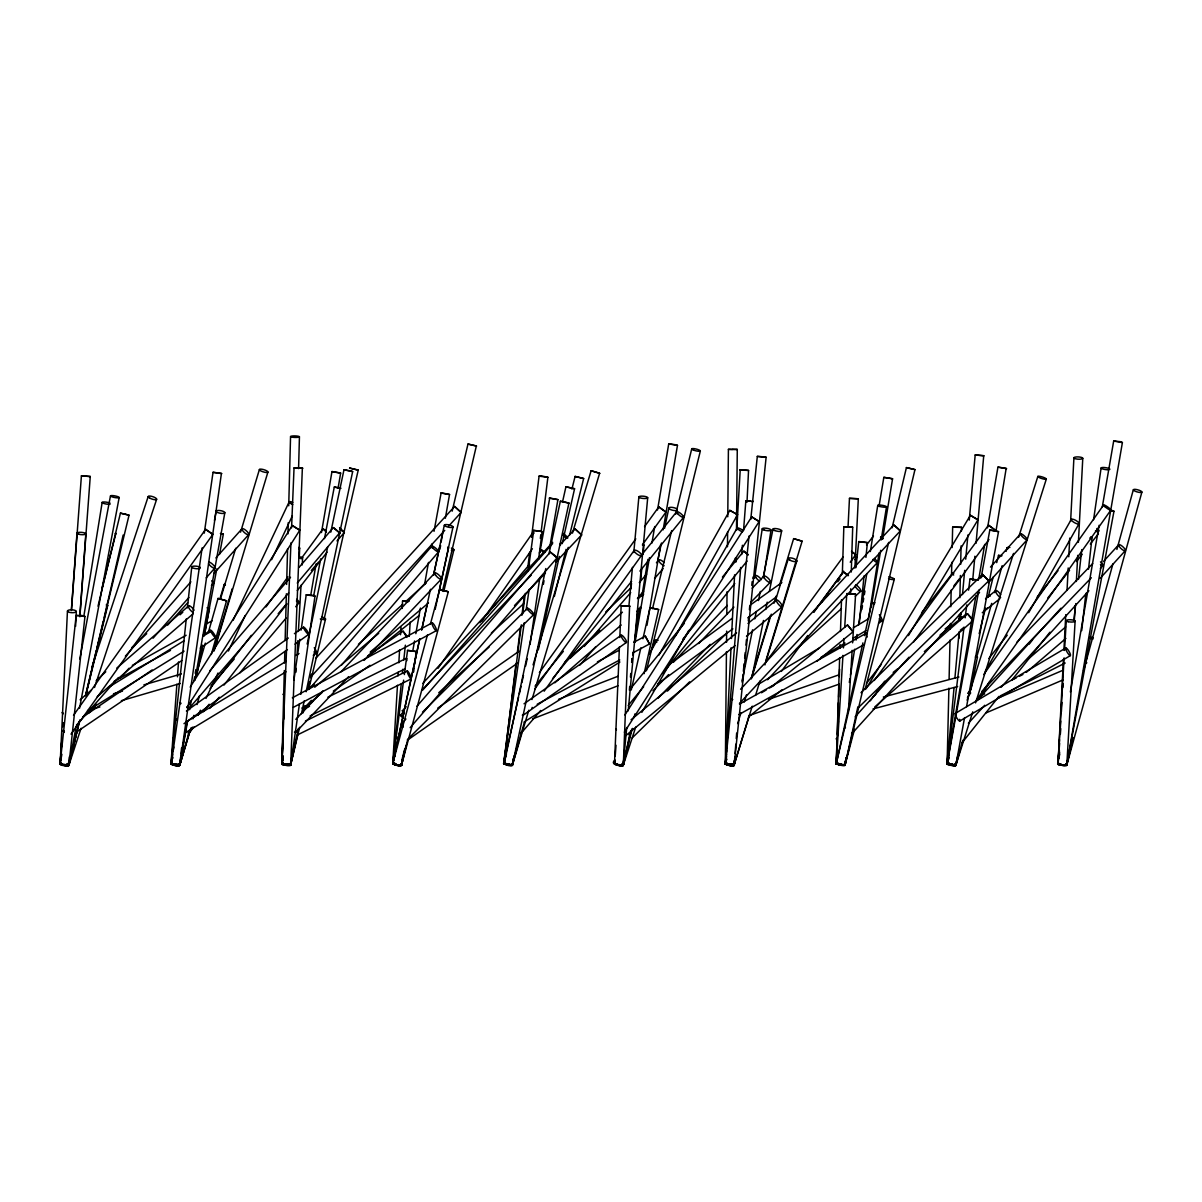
<?xml version="1.0" encoding="UTF-8"?>
<svg xmlns="http://www.w3.org/2000/svg" width="1202" height="1202" viewBox="0 0 1202 1202"><rect width="100%" height="100%" fill="white"/><g stroke="black" fill="none" stroke-linecap="round" stroke-linejoin="round"><path stroke-width="1.5" d="M665.983 512.082L658.786 506.898L665.983 512.082L642.98 544.01M727.946 764.262L725.362 764.172L726.444 651.724M726.534 642.349L726.654 631.11M726.819 614.237L727.03 591.76M727.465 546.775L727.616 531.795M727.766 516.8L728.412 449.338L732.844 449.458M736.195 561.86L736.225 558.104M736.495 530.007L737.277 449.428M406.892 637.406L403.016 631.155L407.343 636.459M948.889 688.205L947.116 764.096L951.233 764.833M949.099 678.95L950.016 640.08M950.271 628.977L950.391 623.417M950.782 606.755L951.173 590.092M951.518 575.292L951.819 562.326M952.164 547.526L952.66 527.107L961.51 527.362L952.66 527.197M958.926 638.427L959.046 632.868M959.346 619.916L959.481 614.357M959.872 597.71L960.383 575.488M960.653 564.384L961.089 545.873M961.435 531.059L961.51 527.362M284.333 670.506L281.854 764.081L285.52 764.682M284.543 663.023L284.844 651.8M285.129 640.561L286.376 593.773M286.632 584.412L287.579 548.848M287.969 533.883L288.27 522.66M288.72 505.802L290.553 436.566M290.824 760.581L290.719 764.457L290.929 760.761M298.577 468.6L299.433 436.792A4.432 0.766 1.5 0 0 293.063 435.935A4.432 0.766 1.5 0 0 292.507 437.243A4.432 0.766 1.5 0 0 299.418 436.837M972.193 619.646L967.43 613.741L972.899 619.571M840.664 764.818L836.231 764.051L839.642 657.629M839.943 648.284L840.063 644.557M840.483 631.486L841.505 599.738M842.347 573.594L843.834 526.912L852.699 527.197L851.271 572.017M850.55 594.419L850.731 588.815M178.542 764.622L179.654 765.464L189.871 729.629M218.043 598.431L226.577 600.82L218.043 598.431L208.367 632.387M914.992 469.621L906.383 467.578L914.962 469.621L844.991 765.223L836.246 764.066L837.163 737.998M837.298 734.287L838.41 702.659M838.605 697.07L839.071 684.058M839.342 676.606L839.597 669.168M427.506 634.776L392.874 763.045L398.193 765.163L401.423 765.404L448.256 591.925L447.52 591.294L439.722 589.566L430.436 623.943M439.722 589.566L448.256 591.925M290.959 542.838L281.854 764.021L290.719 764.457L285.655 763.871M291.575 527.843L294.039 467.863L302.363 468.059L290.704 764.412L290.869 760.641M283.086 734.197L281.854 764.036L287.999 764.983M283.702 719.292L284.243 706.235M299.298 557.443L299.674 548.112M619.811 637.511L621.149 605.883L629.608 605.988L623.342 764.382L620.457 764.818L614.477 764.021L619.421 646.811M61.873 764.397L60.145 763.946L67.447 611.052M60.641 763.691L68.784 765.283L67.853 764.727L68.935 764.622L69.325 756.929M75.591 626.347L76.312 611.427A4.432 1.442 2.8 0 0 69.941 609.865A4.432 1.442 2.8 0 0 69.4 612.329A4.432 1.442 2.8 0 0 76.297 611.533M505.14 763.841L512.337 765.238L503.803 763.03L506.448 754.03M591.114 470.733L599.618 473.272L591.114 470.733L572.483 533.087M731.011 647.878L725.362 763.991L729.163 764.772M731.477 638.517L734.572 574.841M735.218 561.74L735.399 557.998M736.766 529.902L740.222 469.712L748.545 470.403L746.998 502.241M725.407 764.141L726.248 764.126A4.432 1.202 11.5 0 0 731.883 765.674A4.432 1.202 11.5 0 0 733.866 764.532L734.407 760.671M837.118 763.721L836.231 764.051L837.178 745.27M837.644 735.924L838.38 720.96M848.071 526.401L849.468 498.349L858.318 498.77L854.877 568.005M1063.424 659.447L1058 763.991L1060.87 764.577M1063.92 650.117L1065.768 614.643M1067.03 590.377L1068.187 567.975M1068.773 556.781L1069.735 538.105M1070.621 521.307L1073.912 457.842M1067.045 760.686L1066.835 764.517A4.432 0.856 6.3 0 1 1066.79 764.788L1113.969 511.271L1110.092 511.286M1074.333 620.683L1075.099 605.748M1076.361 581.483L1077.728 555.339M1078.404 542.282L1082.777 458.278A4.432 1.127 3 0 0 1076.406 456.94A4.432 1.127 3 0 0 1075.865 458.879A4.432 1.127 3 0 0 1082.762 458.353M283.026 743.632L281.899 764.021L282.966 756.163M296.038 672.083L296.248 668.387M296.999 655.466L297.841 640.681M298.381 631.441L301.041 585.254M302.213 564.94L302.634 557.518L298.847 556.857M1064.116 657.885L1058 763.961L1059.563 739.681M1064.536 650.432L1066.264 620.653M1075.114 621.133L1066.835 764.442L1067.091 760.761M219.996 598.686L224.233 584.397L225.405 584.277M396.134 764.607L392.738 763.946L397.471 685.275M398.042 675.915L398.268 672.158M398.824 662.798L399.62 649.696M400.521 634.701L400.972 627.219M402.099 608.482L402.565 600.955L409.371 601.015M409.371 635.227L410.167 622.125M840.964 764.337L836.246 764.006L845.006 765.103L836.246 764.051L842.963 655.375M843.428 647.893L843.999 638.532M844.706 627.309L846.779 593.623L855.599 594.149L852.624 642.83M837.193 762.729A4.432 0.977 14.8 0 0 837.674 764.172A4.432 0.977 14.8 0 0 843.293 765.659A4.432 0.977 14.8 0 0 844.405 764.652L845.322 760.731M848.462 710.202L852.158 650.312M1059.924 734.091L1060.765 721.05M1061.366 711.719L1061.967 702.404M1062.929 687.484L1063.169 683.758M947.732 754.601L947.131 764.051L952.45 764.547M60.656 756.464L60.145 763.946M60.926 752.737L61.873 739.711M62.835 726.699L63.105 722.973M71.399 609.489L76.988 533.207M79.843 615.664L85.838 533.808M60.656 756.404L60.1 763.886L76.147 615.484L81.796 615.454L84.966 616.416L68.935 764.667L67.177 763.946M60.941 752.662L61.903 739.561M62.88 726.474L63.15 722.733M71.444 610.526L81.405 475.872L90.255 476.518L81.405 475.872M79.873 616.776L90.255 476.518M176.889 684.238L170.984 763.886L173.569 764.682M177.43 676.816L178.527 662.001M180.601 757.2L179.729 764.652L180.105 760.821M740.657 567.479L725.362 763.991L734.152 764.712L735.323 757.5M741.664 554.513L742.385 545.257M743.542 530.428L745.841 500.783L750.273 501.084M750.769 519.324L757.32 456.369L765.283 456.955L766.125 457.256L734.197 764.667L734.798 757.14M735.083 753.429L735.804 744.173M736.24 738.614L736.661 733.055M1059.608 743.482L1058 763.856L1060.87 764.187M1060.344 734.227L1060.78 728.667M614.522 763.931L614.793 760.13M616.01 745.24L615.199 756.343M623.688 760.896L623.327 764.652L623.793 758.988M629.382 690.143L629.698 686.432M630.449 677.132L630.75 673.405M631.651 662.242L631.967 658.516M617.377 764.487L614.507 763.826L614.838 760.115C609.429 765.043 620.863 764.292 615.574 763.856M628.886 606.289L632.432 567.374M633.785 552.544L638.863 496.952M623.237 764.697L626.723 727.51M628.24 710.833L647.698 497.703A4.432 1.127 5.2 0 0 641.357 496.141A4.432 1.127 5.2 0 0 640.816 498.064A4.432 1.127 5.2 0 0 647.698 497.778M951.533 764.412L947.146 763.811L954.057 687.529M954.899 678.228L959.121 631.711M960.143 620.548L960.819 613.11M962.501 594.509L964.695 570.319M965.717 559.155L967.911 534.965M969.263 520.09L975.183 454.972L983.732 455.678L976.069 543.214M972.688 580.416L974.882 556.241M630.975 588.875L631.501 583.286M635.242 638.082L638.052 608.302M640.681 580.401L641.898 567.374M643.13 554.347L644.002 545.032L642.484 544.551M726.654 750.739L725.422 763.871L734.091 764.742L735.158 757.305M730.771 763.886L734.167 764.547L734.572 760.866M742.265 682.466L743.001 674.998M743.362 671.272L744.098 663.804M744.639 658.2L745.195 652.596M745.931 645.128L746.472 639.539M748.305 620.863L748.666 617.137M749.402 609.669L749.763 605.928M751.776 585.404L752.152 581.663M837.193 754.525L836.261 763.766L837.328 763.946M855.974 567.629L858.754 541.531L867.393 542.538L865.921 557.382M859.22 624.003L864.058 575.893M749.041 536.002L725.377 763.751L727.676 763.856M186.25 618.985L171 763.841L172.562 763.57M187.422 607.851L191.734 567.013M180.991 753.489L181.577 747.929M402.52 757.335L401.543 764.803L400.867 764.337A4.432 1.217 13.7 0 1 399.905 765.794A4.432 1.217 13.7 0 1 394.181 764.442L392.814 763.736L401.228 684.088M402.415 672.97L402.805 669.259M403.797 660.003L405.375 645.189M1058.015 763.736L1059.458 750.694M1073.912 620.367L1075.775 603.614M1078.464 579.409L1081.77 549.63M1058.391 763.195L1058.271 763.225A4.432 0.962 8.3 0 0 1061.952 765.103A4.432 0.962 8.3 0 0 1066.775 764.667L1067.241 760.956M1081.71 630.629L1085.842 593.382M1088.516 569.177L1092.032 537.534M503.908 763.931L515.989 663.489M517.356 652.37L520.331 628.24M521.923 615.259L524.448 594.855M527.873 567.028L529.706 552.184M531.524 537.339L539.082 476.127L540.6 475.827L547.887 477.194L541.246 530.983M540.329 538.406L540.795 534.695M952.72 764.742L947.161 763.676L964.034 627.053M965.176 617.828L966.769 604.907M968.587 590.137L969.954 579.063L978.233 579.965M524.267 622.726L503.638 763.676L507.725 764.878L503.638 763.646L521.322 624.845M522.735 613.741L525.319 593.382M528.159 571.175L533.733 530.262L542.132 531.569L538.601 559.321M392.738 763.946L393.61 763.721L392.769 763.646L403.617 680.137M404.338 674.562L407.568 650.312L416.253 651.514L414.585 664.541M413.623 671.963L414.104 668.252M726.609 754.36L725.873 759.934L726.564 756.223M202.131 547.887L171.285 763.706M204.265 533.132L213.039 472.296L221.438 473.393L179.804 764.833L171.54 763.781M293.919 680.137L299.794 639.329M301.131 630.058L306.225 594.765L314.113 595.471L314.999 596.057L300.831 694.335M299.659 727.285L290.584 765.238L299.493 703.621M1058.842 758.056L1059.653 752.512M1093.58 519.73L1101.107 467.999M526.16 609.745L529.15 589.356M513.359 759.424L512.352 765.013L513.239 759.273M530.067 644.362L539.833 577.636M404.398 713.672L402.309 710.818L406.201 706.701M575.127 528.97L581.618 534.935L575.127 528.97L559.681 545.152M754.48 578.327L762.248 528.805M763.54 577.771L771.023 530.097M83.809 616.446L102.155 502.466M69.806 759.363L68.905 764.878L76.132 726.519M849.318 682.42L849.904 678.724M850.505 675.043L854.652 649.23M856.124 640.02L857.011 634.491M858.498 625.265L866.792 573.654M870.338 551.538L877.745 505.456M846.238 757.5L845.036 764.938L846.268 757.591M868.445 619.255L879.098 552.89M881.171 539.983L886.505 506.808M634.386 642.123L640.095 607.175M641.898 596.147L647.908 559.366M629.517 735.654L623.267 765.028L625.1 753.879M861.894 609.384L862.495 605.718M863.111 602.052L863.712 598.386M864.328 594.72L864.944 591.038M879.263 504.825L883.831 477.314L892.575 478.757L883.921 477.374M871.255 607.175L880.69 550.306M882.523 539.307L892.575 478.772M172.457 755.998L171.03 763.555L172.577 754.345M173.193 750.679L173.809 747.013M187.196 720.915L179.744 765.043L181.517 755.818M193.988 680.602L194.604 676.936M195.22 673.27L195.836 669.604M631.666 662.437L632.297 658.771M632.913 655.09L633.544 651.424M635.092 642.229L649.426 557.743M651.92 543.049L654.714 526.521M657.524 509.979L668.733 443.854L676.456 444.86L677.477 445.341L663.143 529.842M617.212 764.652A4.432 0.901 13.8 0 1 614.838 762.939A4.432 1.397 12 0 0 618.294 765.494A4.432 1.397 12 0 0 623.252 764.923L625.16 753.924M646.961 625.34L660.664 544.536M281.899 763.586L283.176 756.058M310.717 595.351L316.096 563.933M321.475 532.531L331.977 471.53L340.662 473.047L338.138 487.847L340.692 488.418M293.183 750.168L290.238 765.043L294.129 746.607M975.874 595.952L947.176 763.45L952.675 764.938M978.713 579.394L984.708 544.416M987.548 527.858L997.945 467.112L1006.179 468.359L995.962 531.194L998.531 531.615L966.573 706.656M956.867 759.424L955.83 765.298L962.802 740.282M504.164 763.751L506.508 746.878M539.998 551.568L549.735 498.019L557.908 499.641L549.69 547.541M543.379 584.397L544.01 580.701M1059.007 757.951L1059.638 754.285M1070.381 691.991L1099.139 525.274M1102.294 506.943L1113.683 440.999L1120.745 441.72L1122.413 442.501L1066.79 764.953L1063.214 765.073M392.799 763.721L393.655 762.864A4.432 1.022 12.2 0 0 394.166 764.352L395.924 764.652L392.799 763.465L394.737 752.467M395.398 748.801L396.044 745.15M412.917 650.117L414.54 640.982M415.832 633.679L420.384 608.092M424.591 584.322L428.498 562.401M431.082 547.781L431.743 544.13M434.012 531.329L441.134 492.805L449.548 494.458L445.341 518.257M399.169 765.088L401.513 765.013L403.797 752.182M439.827 549.329L440.473 545.678M441.119 542.027L442.742 532.877M171.09 763.405L172.352 756.133L171.24 763.36A4.432 1.037 9.6 0 0 173.313 764.788A4.432 1.037 9.6 0 0 178.918 765.389A4.432 1.037 9.6 0 0 178.497 763.946M214.452 520.451L216.105 511.256M187.677 720.719L179.759 765.028L181.502 755.863M189.646 709.676L191.298 700.465M194.904 680.212L224.849 512.668A4.432 1.322 10.1 0 0 218.569 510.444A4.432 1.322 10.1 0 0 218.028 512.668A4.432 1.322 10.1 0 0 224.834 512.758M978.834 590.197L947.176 763.781M981.163 577.441L989.817 530.037L996.007 531.089M964.575 717.594L955.906 764.998L947.221 763.42L949.024 754.18M60.175 763.42L61.888 754.255M79.798 658.981L110.464 495.915M79.572 708.188L119.178 497.493A4.432 0.841 10.6 0 0 112.913 495.6A4.432 0.841 10.6 0 0 112.372 496.967A4.432 0.841 10.6 0 0 119.163 497.553M198.45 666.058L202.252 645.895M204.325 634.896L216.781 568.907M219.545 554.257L223.347 534.094L220.522 533.478M196.933 674.668L202.537 645.173M204.295 635.948L209.509 608.257M285.22 764.607L281.899 763.54L282.981 757.846L281.944 763.285L283.146 763.691A4.432 0.766 1.5 0 0 282.034 764.307A4.432 0.766 1.5 0 0 285.34 764.923M313.692 595.711L320.664 558.87M324.51 538.601L334.276 487.005L340.767 488.042M506.553 763.706L503.653 763.525L505.486 754.21M514.426 756.028L512.307 765.193L514.186 755.923M401.438 765.358L404.819 748.576M955.891 765.073L957.724 755.923M970.87 690.023L977.436 657.073L975.528 656.247M970.36 515.267L977.947 519.865L970.405 515.267L866.026 688.881M725.437 763.39L726.549 757.891M742.145 681.053L752.542 629.818M754.781 618.85L756.253 611.517M758.492 600.549L760.34 591.399M763.315 576.765L772.976 529.196M734.152 765.013L735.624 757.696M751.971 677.192L763.48 620.472M765.704 609.489L767.192 602.172M769.415 591.204L781.676 530.818M307.141 644.047L327.695 546.82M330.805 532.14L343.982 469.772L351.66 471.079L352.652 471.605L306.134 691.736M287.368 765.088L290.584 765.238L298.381 728.427M301.477 713.748L304.196 700.916M657.539 561.379L661.446 543.019M664.571 528.324L668.868 508.13M314.984 596.102L306.225 594.87M392.799 763.42L419.753 638.758M421.737 629.593L430.451 589.296M433.622 574.646L444.319 525.184M407.643 739.831L401.483 765.163L405.074 748.591L401.438 765.178L400.882 764.517M435.169 609.354L453.004 526.912A4.432 1.187 12.2 0 0 446.768 524.583A4.432 1.187 12.2 0 0 446.227 526.551A4.432 1.187 12.2 0 0 452.989 527.002M504.269 763.18L545.798 568.546M548.938 553.987L560.357 501.204L568.937 503.022L512.368 765.133L509.272 765.073M395.052 754.18L392.859 763.345L403.887 712.215M404.683 708.564L419.693 639.194M421.662 630.073L427.206 604.516M433.516 575.322L439.842 546.114M439.046 591.7L448.526 547.887M862.916 642.89L836.337 763.24L837.779 763.946M864.523 635.603L871.781 602.773L875.026 602.818M857.882 706.806L845.006 765.163L844.375 764.682M509.137 764.938L503.713 763.285L518.543 697.325M519.369 693.659L521.022 686.342M521.848 682.676L523.486 675.359M525.544 666.193L527.197 658.876M562.641 501.429L565.932 486.78L574.586 488.703L562.22 543.65M538.331 649.831L559.336 556.466M631.26 689.993L640.846 647.893M642.935 638.743L650.027 607.626L658.636 609.564L644.077 673.661M621.945 764.998L623.192 765.193L631.155 730.41M634.085 717.594L634.911 713.928M281.959 763.42L290.508 765.193L297.705 734.227M308.133 688.686L309.815 681.399M310.642 677.763L311.483 674.112M323.999 619.466L358.226 470.102L349.602 468.074L358.226 470.102M392.844 763.18L394.977 754.12M452.177 511.15L467.984 444.049L476.353 445.957L442.456 591.144M401.483 765.223L406.171 745.27M888.654 542.403L836.352 763.18L838.455 763.12M892.109 527.798L906.413 467.608M303.114 712.846L304.827 705.634M308.719 689.392L325.532 619.03M102.095 588.094L115.903 533.327M98.008 606.199L120.425 513.119L129.035 515.192L85.537 695.883M77.138 730.576L68.845 765.238L79.392 721.44M85.853 694.11L96.325 650.342M96.761 648.509L103.297 621.164M104.168 617.512L123.16 535.055M1063.53 765.118L1066.73 765.193L1073.296 737.848M60.115 763.736L60.656 763.48A4.432 1.157 4.2 0 0 61.798 764.923A4.432 1.157 4.2 0 0 67.507 765.253A4.432 1.157 4.2 0 0 68.259 763.826M68.845 765.253L79.873 719.878M86.063 694.471L107.699 605.538M443.778 591.414L453.905 549.795A4.432 1.217 13.7 0 0 451.381 548.082M652.506 608.738L671.678 530.623M675.689 514.261L691.736 448.872M623.222 765.253L632.132 728.923M646.406 670.791L700.345 450.99M979.164 633.709L985.46 608.197M988.164 597.259L993.107 577.2M996.698 562.626L998.516 555.309L1001.987 555.745M959.001 752.497L955.845 765.268L947.221 763.42L949.024 763.27M505.546 755.878L503.728 763.135L505.411 763.781M571.912 489.109L575.097 476.383L583.661 478.471L569.688 534.815M515.508 752.572L512.292 765.419L524.403 722.132M516.409 748.936L517.762 743.497M554.332 596.508L566.082 549.329M848.492 575.202L843.443 571.957L848.056 575.803M837.163 763.15A4.432 0.826 9.1 0 0 837.644 764.337A4.432 0.826 9.1 0 0 843.458 765.283A4.432 0.826 9.1 0 0 844.36 764.322L844.405 764.006M748.53 470.448L739.681 469.967M734.212 764.457L733.821 764.217A4.432 1.037 7.4 0 1 730.576 765.328A4.432 1.037 7.4 0 1 725.407 763.586L726.654 763.631L725.392 763.721M844.961 765.343L854.532 729.208M865.079 689.467L894.288 579.274A4.432 0.977 14.8 0 0 888.744 576.855M542.132 531.569L533.342 530.473M621.164 605.928L630.013 606.244M1083.543 670.716L1112.917 563.933M1116.898 549.449L1133.336 489.725M1066.7 765.373L1141.885 492.084A4.432 1.112 15.4 0 0 1135.725 489.394A4.432 1.112 15.4 0 0 1135.229 491.242A4.432 1.112 15.4 0 0 1141.885 492.084M947.717 763.48L948.769 757.636M977.196 655.39L991.665 603.374M994.655 592.616L1002.137 565.706M1006.119 551.357L1007.126 547.766M505.261 757.696L504.164 763.045M172.667 757.621L171.646 761.197L172.742 757.576M195.1 678.905L205.302 643.115M192.921 718.901L193.943 715.325M197.008 704.582L199.562 695.642M211.282 654.489L226.547 600.865M190.277 729.764L179.654 765.464L190.953 727.916M214.692 647.638L232.211 588.71M533.072 664.931L568.215 547.346M512.292 765.479L528.79 710.232M531.99 699.549L599.618 473.272M220.672 598.341L235.727 548.247M240.58 532.14L259.407 469.531M214.091 650.988L267.911 472.085A4.432 1.142 16.7 0 0 261.826 469.216A4.432 1.142 16.7 0 0 261.255 471.124A4.432 1.142 16.7 0 0 267.911 472.085M726.519 763.435L725.557 762.939L726.639 759.318M751.145 678.574L770.212 615.77M774.028 603.209L776.207 596.027M779.482 585.269L793.636 538.616L802.125 541.17M733.25 765.043L733.986 765.524L749.282 715.25M765.629 661.416L802.125 541.185L793.711 538.706M725.527 763.045L726.639 759.454M737.652 723.589L740.958 712.831M744.263 702.058L746.472 694.891M751.43 678.754L771.263 614.177M775.125 601.631L788.347 558.584M733.956 765.389L752.242 706.175M755.547 695.417L759.949 681.068M764.908 664.931L796.866 560.898M947.311 762.864L949.009 757.5M967.129 700.21L1013.526 553.416M1018.62 537.309L1037.852 476.443M955.77 765.539L972.749 711.839M975.573 702.885L1046.311 479.102A4.432 0.841 17.5 0 0 1040.466 476.458A4.432 0.841 17.5 0 0 1039.505 477.69A4.432 0.841 17.5 0 0 1046.281 479.162M205.602 529.271L212.844 534.379L205.602 529.331L73.517 715.28M651.89 649.08L654.744 640.32A4.432 1.097 18.1 0 1 658.11 640.305M623.132 765.584L635.723 727.075M91.968 666.93L148.222 496.486M68.739 765.599L81.045 728.307M94.522 687.469L156.651 499.266M186.881 707.647L299.764 530.277L292.266 525.529L299.749 530.097M302.634 557.578L298.847 557.803M751.671 516.83L759.168 521.563L751.686 516.89L624.89 714.95M615.785 763.661L614.628 763.57M397.637 765.073A4.432 0.766 11.3 0 0 400.897 764.532L401.047 764.217M301.041 558.885L322.947 528.865L326.343 530.653M645.279 636.143L649.471 643.956L645.324 636.143L633.724 642.349M988.51 525.154L995.632 530.443L988.51 525.154L874.23 680.482M299.088 567.329L333.375 527.588L339.73 532.726L297.24 583.06M406.892 658.816L406.291 658.35L406.907 660.604M539.322 552.935L541.832 550.065L545.212 552.364M233.188 620.187L289.171 501.82A4.432 1.007 25.3 0 1 292.747 502.421M190.021 732.198L192.425 727.135M198.03 715.295L200.418 710.217M206.023 698.377L218.013 673.015M228.41 651.033L245.208 615.529M271.607 559.711L292.402 515.748M757.32 456.414L766.14 457.286M982.575 574.466L988.735 580.836L982.62 574.466L861.008 692.698M336.996 540.93L344.373 532.456L339.565 527.573M977.421 657.103L975.363 657.103M947.191 763.33L948.333 763.21M649.365 654.008L729.794 510.339L737.532 514.666L658.936 655.075M557.908 499.641L549.179 498.169M503.683 763.57L505.486 763.42M985.249 671.392L1071.313 519.369M980.156 698.407L989.306 682.24M1028.672 612.689L1079.02 523.741A4.432 1.322 29.5 0 0 1073.792 519.474A4.432 1.322 29.5 0 0 1072.68 521.458A4.432 1.322 29.5 0 0 1079.02 523.741M675.554 635.633L737.157 527.994M629.007 734.813L632.688 728.397M641.883 712.32L688.776 630.389M503.788 762.939L505.396 762.909M908.412 635.588L977.947 519.835M290.538 765.058L290.403 764.772A4.432 1.112 13.4 0 1 288.45 765.674A4.432 1.112 13.4 0 1 282.951 764.187L282.425 764.021M190.171 687.153L292.266 525.529M624.379 732.213L759.123 521.593M867.363 542.688L858.574 541.726M438.084 668.222L532.651 532.892M481.897 621.013L532.396 548.728M967.46 697.491L970.705 692.908M983.672 674.577L1103.601 504.975M975.784 701.082L1110.843 510.099M71.008 734.137L212.814 534.394M534.74 689.077L634.235 550.336M544.145 691.195L641.447 555.504A4.432 1.442 35.6 0 0 637.03 550.741A4.432 1.442 35.6 0 0 635.122 552.454A4.432 1.442 35.6 0 0 641.372 555.579M539.382 672.639L635.783 538.827M644.542 526.656L658.786 506.898M265.988 606.905L287.894 576.885M765.779 662.287L843.098 556.917M813.799 611.848L843.624 571.205M850.25 562.175L855.779 554.648L851.572 551.282M813.784 612.329L843.443 571.957M781.375 671.392L807.744 635.512M870.293 700.811L884.702 681.218M913.55 642.018L988.976 539.488M84.951 616.461L76.147 615.484M68.89 764.757L68.063 764.968M210.125 688.491L251.353 635.332M203.393 711.644L209.118 704.252M224.008 685.065L286.993 603.855M297.285 590.573L327.064 552.169M821.582 602.442L828.509 593.593M837.719 581.798L840.033 578.838M855.013 559.666L857.311 556.721M866.537 544.912L873.448 536.062M866.522 683.277L881.427 664.195M921.588 612.825L952.555 573.189M953.802 585.99L959.542 578.658M988.795 658.561L1007.246 635.137M1037.221 597.078L1057.985 570.725M1047.648 598.175L1069.57 570.349M1076.481 561.574L1082.251 554.257M1090.319 544.01L1098.388 533.763M1029.092 644.182L1032.563 639.81M961.78 743.121L998.907 696.409M1011.663 680.362L1049.947 632.192M662.648 673.616L734.768 583.526M535.04 686.162L563.377 651.274M642.469 553.882L676.711 511.721M552.559 678.679L631.651 581.272M639.915 571.1L683.592 517.311M547.842 477.269L539.082 476.172M507.454 763.901L512.428 764.772L511.391 764.487A4.432 1.202 15.6 0 1 511.06 765.854A4.432 1.202 15.6 0 1 505.471 764.532A4.432 1.202 15.6 0 1 504.284 762.639M629.668 689.738L684.374 623.327M722.417 577.11L743.828 551.117M628.195 705.484L643.656 686.718M682.901 639.073L747.103 561.094M416.253 651.604L407.478 650.477M278.188 613.726L285.355 605.252M188.158 733.926L194.138 726.849M209.674 708.489L219.23 697.175M239.544 673.15L286.151 618.038M295.707 606.74L299.298 602.502A4.432 0.751 40.2 0 0 296.639 599.257M479.853 622.666L483.505 618.399M487.141 614.132L529.616 564.324M309.44 688.911L431.834 546.069M304.061 708.834L311.333 700.345M341.623 664.991L438.565 551.853M209.689 670.941L290.523 577.26M189.465 707.963L288.66 592.992M584.187 646.511L630.719 592.586M639.284 582.639L646.631 574.135M656.427 562.776L658.876 559.937M521.127 733.19L540.705 710.487M579.89 665.067L595.801 646.631M637.436 598.371L643.551 591.279M654.564 578.508L663.143 568.576M405.915 719.006L401.017 724.671L403.211 726.098M416.929 706.28L550.351 552.094L554.888 555.534L557.067 557.863L410.183 727.646M210.981 685.771L234.225 659.042M311.303 570.469L318.65 562.025M125.369 656.202L190.893 581.813M76.402 725.227L118.442 677.507M153.045 638.202L188.894 597.499M206.203 577.846L214.842 568.02M402.85 712.47L400.386 715.25L402.114 716.377M422.668 690.128L552.65 543.559M215.894 557.938L242.068 528.73M89.188 712.756L96.671 704.402M120.335 677.958L129.065 668.222M167.679 625.085L187.617 602.818M213.791 573.609L248.679 534.635A4.432 1.322 41.8 0 0 244.712 529.511A4.432 1.322 41.8 0 0 242.789 530.833A4.432 1.322 41.8 0 0 248.604 534.71M855.163 716.798L909.043 657.193M980.471 578.177L982.981 575.412M990.493 567.089L1020.573 533.823M851.722 733.836L979.54 592.451M988.314 582.745L1027.154 539.773A4.432 0.977 42.1 0 0 1023.022 534.845A4.432 0.977 42.1 0 0 1021.475 535.731A4.432 0.977 42.1 0 0 1027.094 539.818M976.895 700.706L1060.975 608.212M1103.661 561.274L1118.716 544.716M968.391 723.243L984.708 705.289M1001.026 687.349L1088.877 590.723M1100.176 578.297L1125.282 550.681A4.432 1.292 42.3 0 0 1121.105 545.377A4.432 1.292 42.3 0 0 1119.603 547.03A4.432 1.292 42.3 0 0 1125.282 550.681M315.841 658.275L454.596 506.463L461.117 512.458M311.033 676.681L444.74 530.382M448.526 526.251L461.132 512.443L454.656 506.463M422.668 683.517L552.695 542.312M740.597 689.227L893.822 524.913L898.585 529.015L900.313 530.938L739.485 703.425M767.567 679.746L877.415 562.521A4.432 0.901 43.1 0 0 874.335 558.404M295.827 719.337L322.872 690.88M340.887 671.903L434.869 572.978M295.827 732.228L348.61 676.666M364.056 660.394L441.299 579.094M673.36 662.332L727.255 605.417M752.933 578.312L755.487 575.608M421.677 690.414L531.299 575.022M514.516 605.568L545.468 572.978M555.79 562.13L581.588 534.965M1066.73 765.193L1065.603 764.262A4.432 1.112 15.4 0 1 1065.738 765.779A4.432 1.112 15.4 0 1 1060.284 764.652A4.432 1.112 15.4 0 1 1058.406 762.774M967.655 693.374L970.224 690.699M1016.637 642.514L1092.693 563.558M981.779 691.496L1091.341 577.741M1100.371 568.366L1102.94 565.691M652.941 690.774L668.612 674.577M698.647 643.551L733.896 607.115M752.167 588.229L763.916 576.074M658.02 698.287L710.232 644.317M750.709 602.487L770.302 582.249A4.432 1.442 44.1 0 0 766.38 576.735A4.432 1.442 44.1 0 0 764.652 578.523A4.432 1.442 44.1 0 0 770.302 582.249M422.473 712.185L527.453 608.287M407.448 739.53L533.688 614.583M1066.835 764.562L1066.835 764.517A4.432 1.127 3 0 0 1066.745 764.172M667.41 691.105L727.435 632.507M632.252 737.833L689.617 681.835M857.837 708.158L988.735 580.836M187.617 707.768L186.971 706.806M605.658 612.028L631.23 587.568M570.094 658.35L599.693 630.028M615.995 728.938L616.446 729.794M96.205 680.693L105.761 671.798M131.694 647.668L146.704 633.694M180.045 614.793L182.779 612.254M211.432 585.584L214.166 583.045L212.078 581.047M1122.352 442.576L1113.683 441.044M491.378 632.973L524.087 603.269M438.745 692.758L489.169 646.961M308.508 689.482L314.053 684.464M358.421 644.332L402.775 604.2M405.555 601.691L426.349 582.88M795.919 649.681L841.46 608.648M855.268 596.207L860.797 591.234M392.799 763.766L396.209 764.262L395.052 763.886M643.956 545.107L642.484 545.242M872.983 696.709L875.762 694.275M924.368 651.574L967.43 613.741M874.665 707.031L971.892 621.629M449.533 494.548L440.849 493.045M564.549 662.572L622.411 612.194M637.931 598.686L643.656 594.224M554.858 682.781L621.179 625.025M636.699 611.517L640.936 607.821M80.113 699.819L91.397 690.053M116.774 668.102L188.669 605.898M97.197 696.769L193.056 613.831M958.415 616.356L961.134 613.997M1028.732 658.621L1065.618 626.963M1026.313 672.384L1065.919 638.397M314.744 687.213L378.705 633.319M303.4 708.369L321.881 692.803M370.201 652.085L428.483 602.983M631.08 719.743L736.571 632.868M747.975 623.477L776.477 599.993M625.325 735.985L735.083 645.594M746.487 636.204L782.111 606.845A4.432 1.217 50.5 0 0 778.911 601.225A4.432 1.217 50.5 0 0 776.943 602.142A4.432 1.217 50.5 0 0 782.036 606.89M771.909 686.522L847.545 624.98L853.059 631.771L816.729 661.416M748.455 717.083L781.871 689.843M304.482 707.768L313.211 700.736M367.031 657.419L419.408 615.274M893.191 672.399L897.578 668.883M940.099 635.002L966.483 613.967M985.55 598.761L995.812 590.588M960.293 630.254L963.223 627.91M982.274 612.72L999.869 598.686M945.133 628.871L951.067 624.379M958.475 618.79L961.435 616.536M986.647 597.499L989.607 595.26M984.573 610.18L987.548 607.942M668.913 664.766L732.123 618.369M750.183 605.117L781.886 582.519M657.614 684.073L732.859 628.841M747.899 617.783L776.492 596.793M344.298 532.531L339.625 529.271M186.415 711.013L288.33 638.037M294.415 633.679L303.535 627.143M183.981 723.664L287.398 649.606M295.016 644.152L308.704 634.356A4.432 0.796 54.4 0 0 305.383 628.541A4.432 0.796 54.4 0 0 304.271 629.337A4.432 0.796 54.4 0 0 308.704 634.356M367.902 655.886L403.016 631.155M333.315 691.09L369.961 665.292M524.042 703.771L621.284 635.212M523.065 715.31L626.392 642.469A4.432 1.097 54.8 0 0 623.522 636.684A4.432 1.097 54.8 0 0 621.659 637.33A4.432 1.097 54.8 0 0 626.317 642.499M437.753 708.113L518.994 651.274M407.598 740.041L517.942 662.843M677.462 445.371L668.733 443.899M512.337 764.863L511.406 764.472M82.878 716.993L152.143 669.965M202.943 635.467L210.635 630.239M77.093 731.657L181.757 660.574M200.238 648.028L215.624 637.586A4.432 0.766 55.8 0 0 212.438 631.711A4.432 0.766 55.8 0 0 211.342 632.447A4.432 0.766 55.8 0 0 215.624 637.586M401.453 764.878L400.176 765.058M402.324 710.773L403.256 711.088M524.192 721.921L619.901 662.032M108.21 687.544L184.161 640.681M87.566 710.713L184.071 651.168M352.637 471.635L343.982 469.802M186.686 721.591L286.196 661.325M295.827 655.496L299.028 653.542M184.868 733.055L285.971 671.828M313.256 655.3L316.472 653.362M583.661 478.591L575.082 476.443M758.582 684.178L819.629 647.863M853.375 627.79L867.829 619.195M761.512 692.758L766.32 689.888M769.535 687.98L774.358 685.11M820.951 657.389L845.051 643.055M853.089 638.277L865.936 630.644M878.797 622.997L882.013 621.073M955.305 713.402L1065.828 647.968M959.812 721.035L1070.351 655.601A4.432 1.007 59.4 0 0 1067.887 649.651A4.432 1.007 59.4 0 0 1066.114 650.072A4.432 1.007 59.4 0 0 1070.291 655.631M132.325 665.337L186.145 635.257M205.707 624.319L212.228 620.683M203.514 635.708L210.034 632.072M739.5 704.072L866.281 633.214M738.96 714.544L864.103 644.603M114.175 681.279L170.489 650.402M597.394 661.866L618.865 650.327M537.189 704.252L619.751 659.928M632.958 652.836L649.471 643.956M292.341 697.821L432.134 622.876M293.243 707.407L436.326 630.689A4.432 0.947 61.8 0 0 434.072 624.664A4.432 0.947 61.8 0 0 432.359 624.965A4.432 0.947 61.8 0 0 436.266 630.704M340.617 473.122L331.932 471.605M981.298 695.552L984.633 693.87M1012.925 679.551L1016.246 677.868M1019.581 676.185L1022.917 674.487M1000.289 695.883L1065.197 663.023M511.767 764.607C507.92 765.959 514.336 765.253 511.526 764.848M302.829 709.601L309.515 706.295M327.876 697.19L406.321 658.32M310.116 715.896L405.239 668.748M1006.645 468.645L997.991 467.172M947.191 763.631L948.243 763.631A4.432 0.841 17.5 0 0 954.118 765.689A4.432 0.841 17.5 0 0 954.914 764.682L955.906 764.998L954.899 764.532M305.398 721.11L407.268 670.956M297.63 734.828L411.174 678.92A4.432 0.751 63.8 0 0 408.83 672.654A4.432 0.751 63.8 0 0 407.658 673.24A4.432 0.751 63.8 0 0 411.174 678.92M1058.331 763.045L1058.241 763.375A4.432 1.127 3 0 0 1060.164 765.073A4.432 1.127 3 0 0 1065.964 765.058L1066.655 765.148M221.769 473.603L213.055 472.326M997.78 698.212L1062.959 670.265M985.835 712.981L1063.019 679.896M623.282 764.893L623.237 764.953A4.432 0.901 13.8 0 1 618.699 765.073M558.479 699.354L618.219 676.17M532.681 718.886L618.008 685.771M614.793 762.684A4.432 1.097 18.1 0 0 614.853 763.27L614.838 763.435M302.859 468.269L294.084 467.909M768.559 699.399L839.387 674.683M750.228 715.19L838.756 684.284M983.957 455.798L975.183 454.987M725.572 762.894L726.654 763.03A4.432 1.202 5.6 0 0 726.324 764.637A4.432 1.202 5.6 0 0 732.093 765.434A4.432 1.202 5.6 0 0 733.806 764.066M512.262 764.893L511.03 765.223M113.514 693.749L122.439 691.135M143.894 684.87L181.412 673.916M90.976 709.556L99.916 706.956M121.357 700.691L180.315 683.472M574.541 488.763L565.977 486.825M855.599 594.194L846.884 593.668M883.335 697.01L958.941 677.011M873.013 708.925L957.618 686.537M858.288 498.8L849.483 498.349M836.337 763.976L840.664 764.923M476.593 446.092L467.984 444.064M569.012 503.097L560.387 501.249M837.208 763.42L836.261 763.766L837.133 763.886M68.724 765.298L68.409 765.298A4.432 0.932 9.1 0 1 63.901 765.043M658.621 609.609L650.057 607.656M340.061 533.403L333.375 527.618M954.899 763.856L955.981 764.307L955.034 764.893M852.654 527.212L847.951 527.002M733.821 764.277L733.821 764.141A4.432 1.157 8.9 0 1 731.177 765.509A4.432 1.157 8.9 0 1 725.512 763.826M1066.039 765.163L1064.431 765.103M882.674 538.586L880.495 537.249M727.661 764.111L726.248 764.126A4.432 1.202 11.5 0 1 726.714 762.759M733.16 449.458L737.247 449.428L732.844 449.293M732.529 449.458L728.427 449.338M733.926 765.524L731.748 765.103M998.531 531.63L989.862 530.052M68.95 764.487L67.868 764.126A4.432 0.841 10.6 0 1 67.763 765.358A4.432 0.841 10.6 0 1 61.993 764.442A4.432 0.841 10.6 0 1 60.701 763.105L60.761 763.255A4.432 1.442 2.8 0 0 61.963 765.268A4.432 1.442 2.8 0 0 67.808 765.313A4.432 1.442 2.8 0 0 67.883 763.405M837.328 763.886L838.29 763.916M556.977 557.908L550.366 552.214M837.554 763.856L841.926 764.126M734.106 764.547L731.627 764.397M847.635 527.077L843.879 526.927M408.229 601.766L402.565 601.03M838.56 763.931L841.896 764.427M178.873 765.614L178.046 765.524A4.432 1.247 6 0 1 172.066 764.697A4.432 1.247 6 0 1 172.292 763.015M288.39 765.163L290.268 764.863M393.655 762.864L394.737 762.985M283.116 763.045L282.094 763.435M840.664 764.337L837.028 763.375M977.872 580.19L969.999 579.109M512.262 765.148L511.466 765.133M616.28 763.871L617.092 763.931M1060.885 763.976L1059.308 763.871L1060.78 764.412M745.886 500.798L753.173 501.309M950.016 763.871L951.248 763.961M731.041 764.352L729.479 764.126M948.934 763.691L948.243 763.631A4.432 0.841 17.5 0 1 948.964 762.714M409.251 636.083L406.411 635.903L409.221 636.369M178.707 763.871A4.432 1.322 10.1 0 1 178.782 765.599L176.138 765.058L178.046 765.524A4.432 1.247 6 0 0 179.113 763.886M1089.673 637.06L1093.069 637.691M223.241 534.094L220.492 533.643M950.647 763.856L952.51 764.081L951.608 763.856M507.92 764.788L508.972 764.908L508.04 764.923M175.131 763.871L179.789 764.818M509.197 764.833L504.494 763.871L507.62 764.727M507.109 764.682L504.344 764.066M621.825 763.886L623.342 764.382M207.255 608.002L209.358 608.302L207.315 607.716M66.786 765.088L68.409 765.298A4.432 0.932 9.1 0 0 67.838 764.096M839.702 764.277L838.019 763.961M290.433 764.277L289.156 764.036M337.972 487.937L334.366 487.08M285.625 764.292L283.642 763.886M855.659 554.618L851.557 551.823M1110.047 509.798L1113.938 511.166M66.921 763.901L68.799 765.223M617.317 764.382L615.364 763.886A4.432 1.097 18.1 0 0 620.908 765.824A4.432 1.097 18.1 0 0 622.891 765.028M507.379 764.247L508.897 764.652M1093.084 638.953L1089.688 637.992M507.785 763.886L509.017 764.156M900.283 530.968L893.852 525.034M507.98 764.457L505.651 763.886M286.993 763.901L287.894 764.111M124.753 514.08L129.005 515.177M124.707 514.231L120.455 513.134M951.443 764.637L948.889 763.901M282.77 763.676L281.899 763.886L284.123 764.156M621.99 764.803L623.147 765.133M510.294 713.703L510.294 714.529M874.455 604.02L871.781 602.773M283.402 764.367L282.966 764.232A4.432 1.112 13.4 0 1 283.026 762.729M1000.65 556.256L998.501 555.369M1065.588 764.307L1066.76 764.863M180.946 703.08L180.165 703.005L180.706 703.801M115.978 533.823L115.197 533.448M1058.692 763.901L1060.795 764.502L1058.526 763.841M837.178 739.02L836.096 738.794L837.238 739.786M225.345 585.224L224.248 584.503M852.999 631.771L847.44 624.935M733.385 512.368L729.839 510.369M733.956 512.653L737.502 514.651M64.382 731.222L62.699 730.531L64.322 732.228M284.273 715.13L284.258 716.122M326.448 532.125L322.932 528.955M1058.241 763.375L1058.331 763.45A4.432 0.856 6.3 0 0 1060.885 764.833M732.649 699.339L731.733 698.798L732.544 699.759M284.333 695.011L283.041 694.215L284.183 695.537M748.155 554.813L743.888 551.207L748.29 554.648M179.459 765.133L179.549 765.193A4.432 1.142 16.7 0 1 175.387 765.389A4.432 1.142 16.7 0 1 171.255 762.789M880.916 536.708L882.749 538.541M403.211 718.27L400.386 715.325M403.181 727.045L401.047 724.806M543.845 552.529L541.726 550.17M559.621 544.281L560.448 545.077M63.06 713.297L62.098 712.486L63.18 713.838M171.27 763.21L171.27 763.18A4.432 1.322 10.1 0 0 173.223 764.998A4.432 1.322 10.1 0 0 178.782 765.599M212.123 580.596L214.076 582.88M290.674 764.818L290.403 764.517A4.432 0.766 1.5 0 0 290.313 763.991M1086.788 662.873L1085.256 660.709L1085.571 662.783M396.089 764.757A4.432 0.766 11.3 0 1 393.58 763.06M656.908 642.078A4.432 1.097 18.1 0 1 654.789 640.26M753.068 577.02A4.432 1.037 7.4 0 1 755.547 577.366M955.425 763.856A4.432 1.217 3.8 0 1 954.283 765.328A4.432 1.217 3.8 0 1 948.573 764.923A4.432 1.217 3.8 0 1 947.822 763.315M290.313 763.886A4.432 1.142 2.4 0 1 288.585 765.268A4.432 1.142 2.4 0 1 282.801 764.772A4.432 1.142 2.4 0 1 283.146 763.27M298.787 547.391A4.432 1.142 2.4 0 1 298.787 548.758M63.24 765.088A4.432 1.277 18.3 0 0 67.943 766.02A4.432 1.277 18.3 0 0 67.973 764.457A4.432 0.977 13.7 0 1 68.274 765.569A4.432 0.977 13.7 0 1 63.991 765.073M60.716 762.474A4.432 1.277 18.3 0 0 61.918 764.472A4.432 0.977 13.7 0 1 60.701 762.849M677.282 510.234A4.432 1.397 12 0 1 670.596 509.603A4.432 1.397 12 0 1 670.596 507.319A4.432 1.397 12 0 1 677.282 509.242M453.905 549.795A4.432 1.217 13.7 0 1 451.381 550.366M1108.83 469.712A4.432 0.962 8.3 0 1 1101.648 468.54A4.432 0.962 8.3 0 1 1104.878 467.563A4.432 0.962 8.3 0 1 1109.792 469.411M61.903 764.562A4.432 0.932 9.1 0 1 60.686 763.15M110.043 504.254A4.432 0.932 9.1 0 1 103.582 503.383A4.432 0.932 9.1 0 1 103.582 501.985A4.432 0.932 9.1 0 1 110.043 503.112M954.974 764.412A4.432 1.097 15.5 0 1 954.583 765.794A4.432 1.097 15.5 0 1 948.994 764.457A4.432 1.097 15.5 0 1 947.777 762.684M1007.967 548.758A4.432 1.097 15.5 0 1 1009.89 547.496M106.377 604.456A4.432 0.977 13.7 0 1 106.272 605.913M751.881 501.82A4.432 1.202 5.6 0 1 753.038 501.64M1066.129 765.058A4.432 0.856 6.3 0 1 1062.733 765.088M1090.74 536.783A4.432 0.856 6.3 0 1 1089.733 538.03M321.52 616.987A4.432 1.112 13.4 0 1 325.487 619.18A4.432 1.112 13.4 0 1 320.288 618.97M894.288 579.244A4.432 0.977 14.8 0 1 888.548 578.718M400.807 764.382A4.432 1.022 12.2 0 1 399.92 765.569A4.432 1.022 12.2 0 1 394.166 764.352A4.432 1.187 12.2 0 1 393.685 762.789A4.432 1.217 13.7 0 0 394.181 764.442A4.432 1.187 12.2 0 0 399.92 765.689A4.432 1.187 12.2 0 0 400.807 764.277M447.655 547.09A4.432 1.022 12.2 0 1 447.655 548.337M440.533 546.82A4.432 1.022 12.2 0 1 440.533 545.693M733.791 764.757A4.432 1.442 17.1 0 1 731.928 766.08A4.432 1.442 17.1 0 1 726.504 764.262A4.432 1.442 17.1 0 1 726.579 762.338M200.163 568.351A4.432 1.247 6 0 1 193.417 568.155A4.432 1.247 6 0 1 193.417 566.187A4.432 1.247 6 0 1 200.163 567.299M622.636 763.901A4.432 1.127 5.2 0 1 619.391 765.373A4.432 1.127 5.2 0 1 614.778 763.45M1065.964 763.706A4.432 1.142 3.3 0 1 1065.408 765.208A4.432 1.142 3.3 0 1 1059.443 764.893A4.432 1.142 3.3 0 1 1058.872 763.33M533.072 533.823A4.432 0.871 34.9 0 1 534.064 533.132M759.649 581.152A4.432 1.382 43.4 0 1 755.622 576.945A4.432 1.382 43.4 0 1 757.035 575.758A4.432 1.382 43.4 0 1 761.407 579.68M989.847 596.432A4.432 0.781 52.9 0 1 990.358 595.561M173.659 739.335A4.432 0.751 40.2 0 1 173.674 738.163M299.328 602.412A4.432 0.751 40.2 0 1 296.398 601M521.097 732.138A4.432 1.457 40.8 0 1 521.037 733.265M664.15 565.751A4.432 1.457 40.8 0 1 659.613 562.205A4.432 1.457 40.8 0 1 659.567 559.741A4.432 1.457 40.8 0 1 664.09 562.596M855.794 584.758A4.432 1.157 48 0 1 860.332 589.371A4.432 1.157 48 0 1 859.385 590.858A4.432 1.157 48 0 1 855.013 585.96M953.697 575.052A4.432 0.901 38 0 1 953.772 573.399M304.677 707.377A4.432 1.412 51.2 0 1 303.445 707.693M1097.952 532.216A4.432 1.292 38.2 0 1 1095.518 530.758M1096.87 528.534A4.432 1.292 38.2 0 1 1099.214 530.953M1000.65 597.559A4.432 1.337 51.4 0 1 996.473 593.367A4.432 1.337 51.4 0 1 996.488 590.558A4.432 1.337 51.4 0 1 1000.68 594.735M189.33 731.147A4.432 1.007 25.3 0 1 188.083 732.168M292.762 504.615A4.432 1.007 25.3 0 1 289.156 501.925M566.728 538.256A4.432 0.781 42.6 0 1 563.152 535.206M563.047 533.312A4.432 0.781 42.6 0 1 567.825 537.94M877.4 562.536A4.432 0.901 43.1 0 1 872.892 559.471M314.263 647.698A4.432 1.112 58.8 0 1 316.652 652.851A4.432 1.112 58.8 0 1 314.248 651.664M397.231 737.743A4.432 0.932 45.3 0 1 397.291 737.142M742.46 531.93A4.432 0.901 29.8 0 1 737.712 528.94A4.432 0.901 29.8 0 1 738.464 528.039A4.432 0.901 29.8 0 1 743.467 530.728M879.323 614.733A4.432 1.112 59.3 0 1 882.208 620.578A4.432 1.112 59.3 0 1 879.293 618.639M208.577 561.995A4.432 1.337 41.4 0 1 213.776 565.466A4.432 1.337 41.4 0 1 213.716 568.065A4.432 1.337 41.4 0 1 208.547 563.723M303.49 707.377A4.432 1.292 49.9 0 1 301.867 707.963M1100.476 561.875A4.432 1.037 43.9 0 1 1103.03 565.466A4.432 1.037 43.9 0 1 1100.431 564.579M193.041 612.419A4.432 1.457 49.1 0 1 188.909 607.942A4.432 1.457 49.1 0 1 189.841 605.973A4.432 1.457 49.1 0 1 194.063 610.27M176.063 720.013A4.432 0.796 54.4 0 1 176.048 718.646M295.527 730.666A4.432 1.307 43.5 0 1 294.445 732.093M532.185 707.392A4.432 1.442 35.6 0 1 531.855 708.158M867.228 637.045A4.432 1.052 60.8 0 1 867.273 633.679M851.632 733.13A4.432 0.977 42.1 0 1 851.602 733.911M845.276 727.811A4.432 0.977 42.1 0 1 845.457 727.811M523.186 714.559A4.432 1.097 54.8 0 1 522.329 715.16M959.692 719.337A4.432 1.007 59.4 0 1 958.805 720.539A4.432 1.007 59.4 0 1 955.545 715.43A4.432 1.007 59.4 0 1 956.131 713.733M513.134 759.168L512.668 762.879L513.149 759.198M837.178 757.996L836.382 763.54L837.208 757.966M283.221 757.741L281.959 763.255L283.251 757.831M173.749 764.352L172.487 763.871L173.734 764.367M78.926 534.289A4.432 1.157 4.2 0 0 85.823 533.898A4.432 1.157 4.2 0 0 79.482 532.336A4.432 1.157 4.2 0 0 78.926 534.289M764.187 530.067A4.432 1.157 8.9 0 0 771.008 530.172A4.432 1.157 8.9 0 0 764.727 528.114A4.432 1.157 8.9 0 0 764.187 530.067M149.739 498.094A4.432 1.277 18.3 0 0 156.606 499.341A4.432 1.277 18.3 0 0 150.956 496.186A4.432 1.277 18.3 0 0 149.739 498.094M774.884 530.563A4.432 1.202 11.5 0 0 781.661 530.908A4.432 1.202 11.5 0 0 775.425 528.534A4.432 1.202 11.5 0 0 774.884 530.563M693.449 450.059A4.432 0.901 13.8 0 0 700.315 451.035A4.432 0.901 13.8 0 0 694.35 448.677A4.432 0.901 13.8 0 0 693.449 450.059M879.669 506.448A4.432 0.826 9.1 0 0 886.49 506.868A4.432 0.826 9.1 0 0 880.21 505.08A4.432 0.826 9.1 0 0 879.669 506.448M789.984 560.207A4.432 1.442 17.1 0 0 796.821 561.109A4.432 1.442 17.1 0 0 791.021 557.923A4.432 1.442 17.1 0 0 789.984 560.207M1068.202 621.704A4.432 1.142 3.3 0 0 1075.099 621.209A4.432 1.142 3.3 0 0 1068.758 619.766A4.432 1.142 3.3 0 0 1068.202 621.704M432.825 547.917A4.432 0.917 40.6 0 0 438.52 551.883A4.432 0.917 40.6 0 0 434.268 547.075A4.432 0.917 40.6 0 0 432.825 547.917M677.643 513.66A4.432 1.112 39.1 0 0 683.532 517.371A4.432 1.112 39.1 0 0 679.28 512.518A4.432 1.112 39.1 0 0 677.643 513.66M528.279 610.21A4.432 0.932 45.3 0 0 533.643 614.628A4.432 0.932 45.3 0 0 529.812 609.459A4.432 0.932 45.3 0 0 528.279 610.21M435.53 575.112A4.432 1.307 43.5 0 0 441.224 579.154A4.432 1.307 43.5 0 0 437.483 573.85A4.432 1.307 43.5 0 0 435.53 575.112M1104.833 506.613A4.432 0.766 35.3 0 0 1110.798 510.129A4.432 0.766 35.3 0 0 1106.035 505.862A4.432 0.766 35.3 0 0 1104.833 506.613"/></g></svg>
